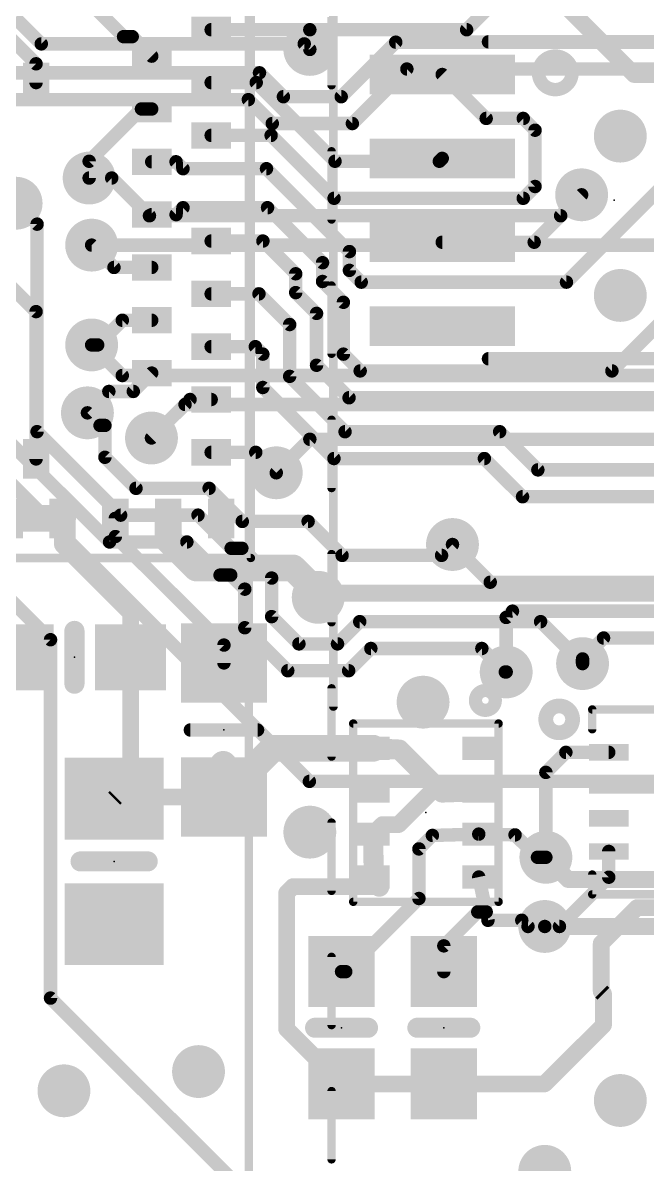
# Model space of a CAD drawing. Extents: x -8.4 to 59.4, y -0.3 to 49.3.
# Drawn here: x 9.5 to 18.95, y 17.07 to 34.35 of the extents above; entities that cross this region are included whole.
import ezdxf

# ---------------------------------------------------------------- set-up
doc = ezdxf.new("R2010")
doc.units = 0
for name, color, linetype in [('1', 12, 'CONTINUOUS'), ('16', 5, 'CONTINUOUS'), ('18', 110, 'CONTINUOUS'), ('21', 40, 'CONTINUOUS'), ('22', 6, 'CONTINUOUS'), ('23', 40, 'CONTINUOUS'), ('47', 253, 'CONTINUOUS')]:
    doc.layers.add(name, color=color, linetype=linetype)

# ---------------------------------------------------------------- blocks, each defined once
blk = doc.blocks.new('RECT')
blk.add_solid([(-0.5, -0.5), (0.5, -0.5), (-0.5, 0.5), (0.5, 0.5)])
blk = doc.blocks.new('ROUNDV')
at = {"const_width": 0.5}
blk.add_lwpolyline([(0, -0.25, 1), (0, 0.25, 1), (0, -0.25)], format="xyb", dxfattribs=at)

msp = doc.modelspace()

# ---------------------------------------------------------------- linework, layer by layer
at = {"layer": '1'}
for points, const_width in [([(11.0237, 34.1452), (10.4027, 34.7662)], 0.2032), ([(16.216, 34.25), (16.645, 34.679)], 0.2032), ([(17.645, 34.679), (18.752, 33.572)], 0.254), ([(9.7, 33.734), (8.9535, 34.4805)], 0.2032), ([(11.1548, 34.1452), (11.0237, 34.1452)], 0.2032), ([(11.45, 33.85), (11.1548, 34.1452)], 0.2032), ([(12.35, 34.25), (13.843, 34.25)], 0.2032), ([(13.843, 34.25), (16.216, 34.25)], 0.2032), ([(13.843, 34.25), (13.843, 33.9516)], 0.2032), ([(9.7, 33.45), (9.7, 33.734)], 0.2032), ([(12.35, 33.45), (13.032, 33.45)], 0.2032), ([(13.032, 33.45), (14.224, 32.258)], 0.2032), ([(16.5122, 32.9068), (15.847, 33.572)], 0.2032), ([(18.752, 33.572), (21.047, 33.572)], 0.254), ([(11.2953, 33.05), (10.5033, 32.258)], 0.2032), ([(11.45, 33.05), (11.2953, 33.05)], 0.2032), ([(17.0733, 32.9068), (16.5122, 32.9068)], 0.2032), ([(17.2518, 32.7283), (17.0733, 32.9068)], 0.2032), ([(12.35, 32.65), (13.2573, 32.65)], 0.2032), ([(13.2573, 32.65), (14.2101, 31.6972)], 0.2032), ([(17.2518, 31.8758), (17.2518, 32.7283)], 0.2032), ([(10.5033, 32.258), (10.5033, 32.004)], 0.2032), ([(11.45, 32.25), (11.819, 32.25)], 0.2032), ([(11.819, 32.25), (11.9238, 32.1452)], 0.2032), ([(14.224, 32.258), (15.803, 32.258)], 0.2032), ([(15.803, 32.258), (15.847, 32.302)], 0.2032), ([(17.7272, 30.4272), (19.602, 32.302)], 0.2032), ([(11.9238, 32.1452), (13.1873, 32.1452)], 0.2032), ([(13.1873, 32.1452), (14.4422, 30.8903)], 0.2032), ([(17.0733, 31.6972), (17.2518, 31.8758)], 0.2032), ([(17.9566, 31.75), (17.2386, 31.032)], 0.2032), ([(11.819, 31.45), (11.9238, 31.5548)], 0.2032), ([(11.9238, 31.5548), (13.203, 31.5548)], 0.2032), ([(13.203, 31.5548), (14.0358, 30.722)], 0.2032), ([(14.2101, 31.6972), (17.0733, 31.6972)], 0.2032), ([(11.45, 31.45), (11.819, 31.45)], 0.2032), ([(12.35, 31.05), (13.1331, 31.05)], 0.2032), ([(13.1331, 31.05), (13.6294, 30.5537)], 0.2032), ([(17.2386, 31.032), (15.847, 31.032)], 0.2032), ([(18.415, 29.083), (20.364, 31.032)], 0.2032), ([(10.879, 30.65), (10.541, 30.988)], 0.2032), ([(14.4422, 30.8903), (14.4422, 30.6058)], 0.2032), ([(9.7, 29.9812), (9.0107, 30.6705)], 0.2032), ([(14.0358, 30.722), (14.0358, 30.4374)], 0.2032), ([(11.45, 30.65), (10.879, 30.65)], 0.2032), ([(13.6294, 30.5537), (13.6294, 30.2691)], 0.2032), ([(14.4422, 30.6058), (14.6208, 30.4272)], 0.2032), ([(14.0358, 30.4374), (14.351, 30.1222)], 0.2032), ([(14.6208, 30.4272), (17.7272, 30.4272)], 0.2032), ([(12.35, 30.25), (13.0737, 30.25)], 0.2032), ([(13.0737, 30.25), (13.5382, 29.7855)], 0.2032), ([(13.6294, 30.2691), (13.9446, 29.9539)], 0.2032), ([(9.7, 27.75), (9.7, 29.9812)], 0.2032), ([(14.351, 30.1222), (14.351, 29.337)], 0.2032), ([(11.0055, 29.85), (10.6322, 29.4767)], 0.2032), ([(11.45, 29.85), (11.0055, 29.85)], 0.2032), ([(13.9446, 29.9539), (13.9446, 29.1687)], 0.2032), ([(13.5382, 29.7855), (13.5382, 29.0003)], 0.2032), ([(10.6322, 29.4767), (10.541, 29.4767)], 0.2032), ([(12.35, 29.45), (13.0188, 29.45)], 0.2032), ([(13.0188, 29.45), (13.1318, 29.337)], 0.2032), ([(13.1318, 29.337), (13.1318, 28.832)], 0.2032), ([(14.351, 29.337), (14.605, 29.083)], 0.2032), ([(13.9446, 29.1687), (14.4367, 28.6766)], 0.2032), ([(11.45, 29.05), (11.1719, 28.7719)], 0.2032), ([(13.5382, 29.0003), (14.3763, 28.1623)], 0.2032), ([(14.605, 29.083), (18.415, 29.083)], 0.2032), ([(10.4775, 28.448), (10.8014, 28.7719)], 0.2032), ([(11.1719, 28.7719), (10.8014, 28.7719)], 0.2032), ([(13.1318, 28.832), (14.2079, 27.7559)], 0.2032), ([(12.0297, 28.65), (11.4467, 28.067)], 0.2032), ([(12.35, 28.65), (12.0297, 28.65)], 0.2032), ([(14.4367, 28.6766), (19.9616, 28.6766)], 0.2032), ([(14.3763, 28.1623), (16.7163, 28.1623)], 0.2032), ([(16.7163, 28.1623), (17.2942, 27.5844)], 0.2032), ([(13.025, 27.85), (12.35, 27.85)], 0.2032), ([(13.335, 27.54), (13.025, 27.85)], 0.2032), ([(14.2079, 27.7559), (16.4845, 27.7559)], 0.2032), ([(16.4845, 27.7559), (17.0623, 27.178)], 0.2032), ([(17.2942, 27.5844), (25.4413, 27.5844)], 0.2032), ([(17.0623, 27.178), (25.273, 27.178)], 0.2032), ([(10.1, 26.85), (9.3, 26.85)], 0.4064), ([(10.1, 26.4506), (10.1, 26.85)], 0.254), ([(11.7, 26.85), (11.7, 26.527)], 0.4064), ([(10.9, 26.85), (10.9, 26.5745)], 0.2032), ([(12.5434, 24.9311), (10.9, 26.5745)], 0.2032), ([(11.7, 26.527), (12.1285, 26.0985)], 0.4064), ([(11.131, 25.4196), (10.1, 26.4506)], 0.254), ([(16.002, 26.4541), (16.5735, 25.8826)], 0.2032), ([(13.589, 26.0985), (12.1285, 26.0985)], 0.4064), ([(13.97, 25.7175), (13.589, 26.0985)], 0.4064), ([(25.8826, 25.8826), (16.5735, 25.8826)], 0.2032), ([(13.97, 25.654), (13.97, 25.7175)], 0.4064), ([(11.131, 24.746), (11.131, 25.4196)], 0.254), ([(16.9101, 25.4447), (16.8148, 25.3495)], 0.2032), ([(16.8148, 24.524), (16.8148, 25.3495)], 0.2032), ([(16.9101, 25.4447), (25.7458, 25.4447)], 0.2032), ([(18.288, 25.0383), (17.9705, 24.7208)], 0.2032), ([(18.288, 25.0383), (25.5774, 25.0383)], 0.2032), ([(12.5434, 24.6609), (12.5434, 24.9311)], 0.2032), ([(11.131, 24.746), (11.131, 22.8544)], 0.254), ([(17.9705, 24.7208), (17.9705, 24.6507)], 0.2032), ([(13.2825, 23.368), (12.5434, 22.6289)], 0.4064), ([(14.8, 23.368), (13.2825, 23.368)], 0.4064), ([(14.8, 23.368), (15.1965, 23.348)], 0.3048), ([(15.1965, 23.348), (15.8306, 22.714)], 0.3048), ([(17.718, 23.306), (17.4153, 23.0033)], 0.2032), ([(17.718, 23.306), (18.367, 23.306)], 0.2032), ([(12.5339, 23.1241), (12.5434, 23.1146)], 0.4064), ([(12.5434, 23.1146), (12.5434, 22.6289)], 0.4064), ([(12.5339, 22.6314), (12.5339, 23.1241)], 0.254), ([(17.4153, 23.0033), (17.4153, 21.717)], 0.2032), ([(11.131, 22.8544), (10.8813, 22.6047)], 0.254), ([(15.1868, 22.2128), (15.6879, 22.714)], 0.254), ([(15.6879, 22.714), (15.8306, 22.714)], 0.254), ([(15.8306, 22.714), (15.8465, 22.698)], 0.3048), ([(15.8465, 22.698), (16.4, 22.718)], 0.3048), ([(18.367, 22.806), (19.267, 22.806)], 0.254), ([(10.8813, 22.6047), (10.908, 22.6314)], 0.254), ([(10.908, 22.6314), (12.5339, 22.6314)], 0.254), ([(14.8, 22.068), (14.9448, 22.2128)], 0.254), ([(14.9448, 22.2128), (15.1868, 22.2128)], 0.254), ([(14.812, 21.3995), (14.8, 22.068)], 0.3048), ([(15.494, 21.844), (15.698, 22.048)], 0.2032), ([(15.698, 22.048), (16.4, 22.068)], 0.2032), ([(16.4, 22.068), (16.949, 22.0563)], 0.2032), ([(17.2883, 21.717), (16.949, 22.0563)], 0.2032), ([(15.494, 21.093), (15.494, 21.844)], 0.2032), ([(17.2883, 21.717), (17.4153, 21.717)], 0.2032), ([(18.367, 21.806), (18.367, 21.415)], 0.2032), ([(14.8, 21.418), (14.812, 21.3995)], 0.3048), ([(14.812, 21.3995), (14.8944, 21.2725)], 0.3048), ([(16.4, 21.418), (16.512, 20.89)], 0.2032), ([(18.367, 21.415), (17.6212, 20.6693)], 0.2032), ([(13.4928, 21.1763), (13.589, 21.2725)], 0.254), ([(13.4928, 19.1157), (13.4928, 21.1763)], 0.254), ([(13.589, 21.2725), (14.8944, 21.2725)], 0.254), ([(10.8813, 20.9698), (10.8813, 20.7047)], 0.4064), ([(15.494, 21.093), (14.3865, 19.9855)], 0.2032), ([(16.385, 20.89), (15.871, 20.376)], 0.2032), ([(16.385, 20.89), (16.512, 20.89)], 0.2032), ([(16.512, 20.89), (16.5389, 20.763)], 0.2032), ([(18.796, 20.955), (18.253, 20.412)], 0.254), ([(18.796, 20.955), (19.939, 20.955)], 0.254), ([(16.5389, 20.763), (17.0512, 20.763)], 0.2032), ([(17.145, 20.6693), (17.0512, 20.763)], 0.2032), ([(17.145, 20.6693), (17.399, 20.6693)], 0.2032), ([(17.6212, 20.6693), (17.399, 20.6693)], 0.2032), ([(15.871, 20.376), (15.871, 19.9855)], 0.2032), ([(18.253, 19.685), (18.253, 20.412)], 0.254), ([(14.3865, 19.9855), (14.323, 19.9855)], 0.2032), ([(18.288, 19.65), (18.253, 19.685)], 0.254), ([(18.288, 19.177), (18.288, 19.65)], 0.254), ([(14.323, 18.2855), (13.4928, 19.1157)], 0.254), ([(17.3965, 18.2855), (18.288, 19.177)], 0.254), ([(15.871, 18.2855), (14.323, 18.2855)], 0.254), ([(15.871, 18.2855), (17.3965, 18.2855)], 0.254)]:
    msp.add_lwpolyline(points, dxfattribs=dict(at, const_width=const_width))
for points, const_width in [([(11.0237, 34.196, 1), (11.0237, 34.0944)], 0.1016), ([(10.9878, 34.1093, 1), (11.0597, 34.1811)], 0.1016), ([(11.1907, 34.1811, 1), (11.1189, 34.1093)], 0.1016), ([(11.1548, 34.0944, 1), (11.1548, 34.196)], 0.1016), ([(12.35, 34.3008, 1), (12.35, 34.1992)], 0.1016), ([(13.843, 34.3008, 1), (13.843, 34.1992)], 0.1016), ([(13.8938, 34.25, 1), (13.7922, 34.25)], 0.1016), ([(13.843, 34.1992, 1), (13.843, 34.3008)], 0.1016), ([(16.1801, 34.2859, 1), (16.2519, 34.2141)], 0.1016), ([(16.216, 34.1992, 1), (16.216, 34.3008)], 0.1016), ([(11.4141, 33.8141, 1), (11.4859, 33.8859)], 0.1016), ([(13.7922, 33.9516, 1), (13.8938, 33.9516)], 0.1016), ([(9.7508, 33.734, 1), (9.6492, 33.734)], 0.1016), ([(9.6641, 33.6981, 1), (9.7359, 33.7699)], 0.1016), ([(12.35, 33.5008, 1), (12.35, 33.3992)], 0.1016), ([(13.0679, 33.4859, 1), (12.9961, 33.4141)], 0.1016), ([(13.032, 33.3992, 1), (13.032, 33.5008)], 0.1016), ([(15.8829, 33.6079, 1), (15.8111, 33.5361)], 0.1016), ([(18.752, 33.6355, 1), (18.752, 33.5085)], 0.127), ([(18.7071, 33.5271, 1), (18.7969, 33.6169)], 0.127), ([(9.6492, 33.45, 1), (9.7508, 33.45)], 0.1016), ([(11.2953, 33.1008, 1), (11.2953, 32.9992)], 0.1016), ([(11.3312, 33.0141, 1), (11.2593, 33.0859)], 0.1016), ([(11.45, 32.9992, 1), (11.45, 33.1008)], 0.1016), ([(16.5122, 32.9576, 1), (16.5122, 32.856)], 0.1016), ([(16.4763, 32.8709, 1), (16.5481, 32.9427)], 0.1016), ([(17.1092, 32.9427, 1), (17.0373, 32.8709)], 0.1016), ([(17.0733, 32.856, 1), (17.0733, 32.9576)], 0.1016), ([(12.35, 32.7008, 1), (12.35, 32.5992)], 0.1016), ([(13.2932, 32.6859, 1), (13.2213, 32.6141)], 0.1016), ([(13.2573, 32.5992, 1), (13.2573, 32.7008)], 0.1016), ([(17.3026, 32.7283, 1), (17.201, 32.7283)], 0.1016), ([(17.2159, 32.6923, 1), (17.2877, 32.7642)], 0.1016), ([(10.4673, 32.2939, 1), (10.5392, 32.2221)], 0.1016), ([(10.5541, 32.258, 1), (10.4525, 32.258)], 0.1016), ([(11.45, 32.3008, 1), (11.45, 32.1992)], 0.1016), ([(11.8549, 32.2859, 1), (11.783, 32.2141)], 0.1016), ([(11.819, 32.1992, 1), (11.819, 32.3008)], 0.1016), ([(14.224, 32.3088, 1), (14.224, 32.2072)], 0.1016), ([(14.1881, 32.2221, 1), (14.2599, 32.2939)], 0.1016), ([(15.7671, 32.2939, 1), (15.8389, 32.2221)], 0.1016), ([(15.803, 32.2072, 1), (15.803, 32.3088)], 0.1016), ([(15.8829, 32.2661, 1), (15.8111, 32.3379)], 0.1016), ([(11.9238, 32.196, 1), (11.9238, 32.0944)], 0.1016), ([(11.8878, 32.1093, 1), (11.9597, 32.1811)], 0.1016), ([(13.2232, 32.1811, 1), (13.1514, 32.1093)], 0.1016), ([(13.1873, 32.0944, 1), (13.1873, 32.196)], 0.1016), ([(10.4525, 32.004, 1), (10.5541, 32.004)], 0.1016), ([(17.2877, 31.8398, 1), (17.2159, 31.9117)], 0.1016), ([(17.201, 31.8758, 1), (17.3026, 31.8758)], 0.1016), ([(17.9926, 31.7141, 1), (17.9207, 31.7859)], 0.1016), ([(11.9238, 31.6056, 1), (11.9238, 31.504)], 0.1016), ([(11.9597, 31.5189, 1), (11.8878, 31.5907)], 0.1016), ([(13.2389, 31.5907, 1), (13.1671, 31.5189)], 0.1016), ([(13.203, 31.504, 1), (13.203, 31.6056)], 0.1016), ([(14.2101, 31.748, 1), (14.2101, 31.6464)], 0.1016), ([(14.1741, 31.6613, 1), (14.246, 31.7331)], 0.1016), ([(17.0373, 31.7331, 1), (17.1092, 31.6613)], 0.1016), ([(17.0733, 31.6464, 1), (17.0733, 31.748)], 0.1016), ([(11.45, 31.5008, 1), (11.45, 31.3992)], 0.1016), ([(11.783, 31.4859, 1), (11.8549, 31.4141)], 0.1016), ([(11.819, 31.3992, 1), (11.819, 31.5008)], 0.1016), ([(12.35, 31.1008, 1), (12.35, 30.9992)], 0.1016), ([(13.169, 31.0859, 1), (13.0971, 31.0141)], 0.1016), ([(13.1331, 30.9992, 1), (13.1331, 31.1008)], 0.1016), ([(15.847, 31.0828, 1), (15.847, 30.9812)], 0.1016), ([(17.2027, 31.0679, 1), (17.2746, 30.9961)], 0.1016), ([(17.2386, 30.9812, 1), (17.2386, 31.0828)], 0.1016), ([(10.5769, 31.0239, 1), (10.5051, 30.9521)], 0.1016), ([(14.493, 30.8903, 1), (14.3914, 30.8903)], 0.1016), ([(14.4063, 30.8544, 1), (14.4781, 30.9262)], 0.1016), ([(14.0866, 30.722, 1), (13.985, 30.722)], 0.1016), ([(13.9999, 30.6861, 1), (14.0717, 30.7579)], 0.1016), ([(10.879, 30.7008, 1), (10.879, 30.5992)], 0.1016), ([(10.8431, 30.6141, 1), (10.9149, 30.6859)], 0.1016), ([(11.45, 30.5992, 1), (11.45, 30.7008)], 0.1016), ([(13.6802, 30.5537, 1), (13.5786, 30.5537)], 0.1016), ([(13.5935, 30.5177, 1), (13.6653, 30.5896)], 0.1016), ([(14.4781, 30.6417, 1), (14.4063, 30.5698)], 0.1016), ([(14.3914, 30.6058, 1), (14.493, 30.6058)], 0.1016), ([(14.0717, 30.4733, 1), (13.9999, 30.4015)], 0.1016), ([(13.985, 30.4374, 1), (14.0866, 30.4374)], 0.1016), ([(14.6208, 30.478, 1), (14.6208, 30.3764)], 0.1016), ([(14.5848, 30.3913, 1), (14.6567, 30.4631)], 0.1016), ([(17.6913, 30.4631, 1), (17.7631, 30.3913)], 0.1016), ([(17.7272, 30.3764, 1), (17.7272, 30.478)], 0.1016), ([(12.35, 30.3008, 1), (12.35, 30.1992)], 0.1016), ([(13.1097, 30.2859, 1), (13.0378, 30.2141)], 0.1016), ([(13.0737, 30.1992, 1), (13.0737, 30.3008)], 0.1016), ([(13.6653, 30.305, 1), (13.5935, 30.2332)], 0.1016), ([(13.5786, 30.2691, 1), (13.6802, 30.2691)], 0.1016), ([(9.7508, 29.9812, 1), (9.6492, 29.9812)], 0.1016), ([(14.4018, 30.1222, 1), (14.3002, 30.1222)], 0.1016), ([(14.3151, 30.0863, 1), (14.3869, 30.1581)], 0.1016), ([(9.6641, 29.9452, 1), (9.7359, 30.0171)], 0.1016), ([(11.0055, 29.9008, 1), (11.0055, 29.7992)], 0.1016), ([(11.0414, 29.8141, 1), (10.9696, 29.8859)], 0.1016), ([(11.45, 29.7992, 1), (11.45, 29.9008)], 0.1016), ([(13.9954, 29.9539, 1), (13.8938, 29.9539)], 0.1016), ([(13.9087, 29.918, 1), (13.9805, 29.9898)], 0.1016), ([(13.589, 29.7855, 1), (13.4874, 29.7855)], 0.1016), ([(13.5023, 29.7496, 1), (13.5741, 29.8215)], 0.1016), ([(10.541, 29.5275, 1), (10.541, 29.4259)], 0.1016), ([(10.5963, 29.5126, 1), (10.6681, 29.4408)], 0.1016), ([(10.6322, 29.4259, 1), (10.6322, 29.5275)], 0.1016), ([(12.35, 29.5008, 1), (12.35, 29.3992)], 0.1016), ([(13.0547, 29.4859, 1), (12.9829, 29.4141)], 0.1016), ([(13.0188, 29.3992, 1), (13.0188, 29.5008)], 0.1016), ([(13.1826, 29.337, 1), (13.081, 29.337)], 0.1016), ([(13.0959, 29.3011, 1), (13.1677, 29.3729)], 0.1016), ([(14.3869, 29.3729, 1), (14.3151, 29.3011)], 0.1016), ([(14.3002, 29.337, 1), (14.4018, 29.337)], 0.1016), ([(13.9805, 29.2046, 1), (13.9087, 29.1327)], 0.1016), ([(13.8938, 29.1687, 1), (13.9954, 29.1687)], 0.1016), ([(11.4859, 29.0141, 1), (11.4141, 29.0859)], 0.1016), ([(13.5741, 29.0362, 1), (13.5023, 28.9644)], 0.1016), ([(13.4874, 29.0003, 1), (13.589, 29.0003)], 0.1016), ([(14.605, 29.1338, 1), (14.605, 29.0322)], 0.1016), ([(14.5691, 29.0471, 1), (14.6409, 29.1189)], 0.1016), ([(18.3791, 29.1189, 1), (18.4509, 29.0471)], 0.1016), ([(18.415, 29.0322, 1), (18.415, 29.1338)], 0.1016), ([(10.8014, 28.8226, 1), (10.8014, 28.7211)], 0.1016), ([(10.8373, 28.7359, 1), (10.7654, 28.8078)], 0.1016), ([(11.1719, 28.7211, 1), (11.1719, 28.8226)], 0.1016), ([(13.1677, 28.8679, 1), (13.0959, 28.7961)], 0.1016), ([(13.081, 28.832, 1), (13.1826, 28.832)], 0.1016), ([(11.1359, 28.8078, 1), (11.2078, 28.7359)], 0.1016), ([(12.0297, 28.7008, 1), (12.0297, 28.5992)], 0.1016), ([(12.0657, 28.6141, 1), (11.9938, 28.6859)], 0.1016), ([(12.35, 28.5992, 1), (12.35, 28.7008)], 0.1016), ([(14.4367, 28.7274, 1), (14.4367, 28.6258)], 0.1016), ([(14.4007, 28.6407, 1), (14.4726, 28.7125)], 0.1016), ([(10.4416, 28.4839, 1), (10.5134, 28.4121)], 0.1016), ([(14.3763, 28.213, 1), (14.3763, 28.1115)], 0.1016), ([(14.3404, 28.1263, 1), (14.4122, 28.1982)], 0.1016), ([(16.7522, 28.1982, 1), (16.6804, 28.1263)], 0.1016), ([(16.7163, 28.1115, 1), (16.7163, 28.213)], 0.1016), ([(11.4108, 28.1029, 1), (11.4827, 28.0311)], 0.1016), ([(12.35, 27.9008, 1), (12.35, 27.7992)], 0.1016), ([(13.0609, 27.8859, 1), (12.989, 27.8141)], 0.1016), ([(13.025, 27.7992, 1), (13.025, 27.9008)], 0.1016), ([(14.2079, 27.8067, 1), (14.2079, 27.7051)], 0.1016), ([(14.172, 27.7199, 1), (14.2439, 27.7918)], 0.1016), ([(16.5204, 27.7918, 1), (16.4485, 27.7199)], 0.1016), ([(16.4845, 27.7051, 1), (16.4845, 27.8067)], 0.1016), ([(9.6492, 27.75, 1), (9.7508, 27.75)], 0.1016), ([(17.2942, 27.6352, 1), (17.2942, 27.5336)], 0.1016), ([(17.2582, 27.5485, 1), (17.3301, 27.6203)], 0.1016), ([(13.2991, 27.504, 1), (13.3709, 27.5759)], 0.1016), ([(17.0623, 27.2288, 1), (17.0623, 27.1272)], 0.1016), ([(17.0264, 27.1421, 1), (17.0982, 27.2139)], 0.1016), ([(10.1635, 26.85, 1), (10.0365, 26.85)], 0.127), ([(10.1, 26.7484, 1), (10.1, 26.9516)], 0.2032), ([(11.8016, 26.85, 1), (11.5984, 26.85)], 0.2032), ([(10.9508, 26.85, 1), (10.8492, 26.85)], 0.1016), ([(10.9359, 26.6104, 1), (10.8641, 26.5386)], 0.1016), ([(10.8492, 26.5745, 1), (10.9508, 26.5745)], 0.1016), ([(11.5984, 26.527, 1), (11.8016, 26.527)], 0.2032), ([(11.7718, 26.5988, 1), (11.6282, 26.4552)], 0.2032), ([(10.1449, 26.4955, 1), (10.0551, 26.4057)], 0.127), ([(10.0365, 26.4506, 1), (10.1635, 26.4506)], 0.127), ([(16.0379, 26.49, 1), (15.9661, 26.4182)], 0.1016), ([(12.1285, 26.2001, 1), (12.1285, 25.9969)], 0.2032), ([(13.6608, 26.1703, 1), (13.5172, 26.0267)], 0.2032), ([(13.589, 25.9969, 1), (13.589, 26.2001)], 0.2032), ([(12.0567, 26.0267, 1), (12.2003, 26.1703)], 0.2032), ([(16.5735, 25.9334, 1), (16.5735, 25.8318)], 0.1016), ([(16.5376, 25.8467, 1), (16.6094, 25.9185)], 0.1016), ([(14.0716, 25.7175, 1), (13.8684, 25.7175)], 0.2032), ([(13.8684, 25.654, 1), (14.0716, 25.654)], 0.2032), ([(13.8982, 25.6457, 1), (14.0418, 25.7893)], 0.2032), ([(11.1945, 25.4196, 1), (11.0675, 25.4196)], 0.127), ([(11.0861, 25.3747, 1), (11.1759, 25.4645)], 0.127), ([(16.8656, 25.3495, 1), (16.764, 25.3495)], 0.1016), ([(16.7789, 25.3854, 1), (16.8507, 25.3135)], 0.1016), ([(16.9101, 25.4955, 1), (16.9101, 25.3939)], 0.1016), ([(16.946, 25.4088, 1), (16.8741, 25.4806)], 0.1016), ([(18.288, 25.0891, 1), (18.288, 24.9875)], 0.1016), ([(18.3239, 25.0024, 1), (18.2521, 25.0742)], 0.1016), ([(12.5942, 24.9311, 1), (12.4926, 24.9311)], 0.1016), ([(12.5075, 24.8952, 1), (12.5793, 24.967)], 0.1016), ([(11.1945, 24.746, 1), (11.0675, 24.746)], 0.127), ([(11.0675, 24.746, 1), (11.1945, 24.746)], 0.127), ([(18.0213, 24.7208, 1), (17.9197, 24.7208)], 0.1016), ([(17.9346, 24.7567, 1), (18.0064, 24.6849)], 0.1016), ([(12.4926, 24.6609, 1), (12.5942, 24.6609)], 0.1016), ([(16.764, 24.524, 1), (16.8656, 24.524)], 0.1016), ([(17.9197, 24.6507, 1), (18.0213, 24.6507)], 0.1016), ([(13.2825, 23.4696, 1), (13.2825, 23.2664)], 0.2032), ([(13.3543, 23.2962, 1), (13.2107, 23.4398)], 0.2032), ([(14.8038, 23.4441, 1), (14.7962, 23.2919)], 0.1524), ([(14.8, 23.2664, 1), (14.8, 23.4696)], 0.2032), ([(15.2504, 23.4019, 1), (15.1426, 23.2941)], 0.1524), ([(15.1927, 23.2719, 1), (15.2003, 23.4241)], 0.1524), ([(17.718, 23.3568, 1), (17.718, 23.2552)], 0.1016), ([(17.7539, 23.2701, 1), (17.6821, 23.3419)], 0.1016), ([(18.367, 23.2552, 1), (18.367, 23.3568)], 0.1016), ([(12.6057, 23.1959, 1), (12.4621, 23.0523)], 0.2032), ([(12.645, 23.1146, 1), (12.4418, 23.1146)], 0.2032), ([(12.4716, 23.0428, 1), (12.6152, 23.1864)], 0.2032), ([(12.5974, 23.1241, 1), (12.4704, 23.1241)], 0.127), ([(17.3793, 23.0392, 1), (17.4512, 22.9673)], 0.1016), ([(17.466, 23.0033, 1), (17.3645, 23.0033)], 0.1016), ([(11.0675, 22.8544, 1), (11.1945, 22.8544)], 0.127), ([(11.1759, 22.8095, 1), (11.0861, 22.8993)], 0.127), ([(15.6879, 22.7775, 1), (15.6879, 22.6504)], 0.127), ([(15.7328, 22.669, 1), (15.643, 22.7589)], 0.127), ([(15.8844, 22.7678, 1), (15.7767, 22.6601)], 0.1524), ([(15.8437, 22.7742, 1), (15.8493, 22.6218)], 0.1524), ([(15.7767, 22.6601, 1), (15.8844, 22.7678)], 0.1524), ([(15.7926, 22.6441, 1), (15.9004, 22.7519)], 0.1524), ([(15.8306, 22.6504, 1), (15.8306, 22.7775)], 0.127), ([(16.4028, 22.6418, 1), (16.3972, 22.7942)], 0.1524), ([(18.367, 22.8695, 1), (18.367, 22.7425)], 0.127), ([(10.8364, 22.6496, 1), (10.9262, 22.5598)], 0.127), ([(10.8364, 22.6496, 1), (10.9262, 22.5598)], 0.127), ([(10.908, 22.6949, 1), (10.908, 22.5679)], 0.127), ([(10.9529, 22.5865, 1), (10.8631, 22.6763)], 0.127), ([(12.4418, 22.6289, 1), (12.645, 22.6289)], 0.2032), ([(12.4716, 22.7007, 1), (12.6152, 22.5571)], 0.2032), ([(12.4704, 22.6314, 1), (12.5974, 22.6314)], 0.127), ([(12.5339, 22.5679, 1), (12.5339, 22.6949)], 0.127), ([(14.9448, 22.2763, 1), (14.9448, 22.1493)], 0.127), ([(14.9897, 22.1679, 1), (14.8999, 22.2577)], 0.127), ([(15.1419, 22.2577, 1), (15.2317, 22.1679)], 0.127), ([(15.1868, 22.1493, 1), (15.1868, 22.2763)], 0.127), ([(14.8762, 22.0694, 1), (14.7238, 22.0666)], 0.1524), ([(14.7551, 22.1129, 1), (14.8449, 22.0231)], 0.127), ([(15.6966, 22.0988, 1), (15.6994, 21.9972)], 0.1016), ([(15.7339, 22.0121, 1), (15.6621, 22.0839)], 0.1016), ([(16.4011, 22.1188, 1), (16.3989, 22.0172)], 0.1016), ([(16.4014, 22.0172, 1), (16.3986, 22.1188)], 0.1016), ([(16.9849, 22.0922, 1), (16.913, 22.0204)], 0.1016), ([(16.9479, 22.0055, 1), (16.95, 22.1071)], 0.1016), ([(15.5448, 21.844, 1), (15.4432, 21.844)], 0.1016), ([(15.4581, 21.8799, 1), (15.5299, 21.8081)], 0.1016), ([(17.2883, 21.7678, 1), (17.2883, 21.6662)], 0.1016), ([(17.2523, 21.6811, 1), (17.3242, 21.7529)], 0.1016), ([(17.4153, 21.6662, 1), (17.4153, 21.7678)], 0.1016), ([(18.4178, 21.806, 1), (18.3162, 21.806)], 0.1016), ([(17.3645, 21.717, 1), (17.466, 21.717)], 0.1016), ([(14.8639, 21.4595, 1), (14.7361, 21.3765)], 0.1524), ([(14.8759, 21.441, 1), (14.7481, 21.358)], 0.1524), ([(14.7358, 21.3981, 1), (14.8882, 21.4009)], 0.1524), ([(14.7481, 21.358, 1), (14.8759, 21.441)], 0.1524), ([(16.4497, 21.4285, 1), (16.3503, 21.4075)], 0.1016), ([(18.3162, 21.415, 1), (18.4178, 21.415)], 0.1016), ([(18.4029, 21.3791, 1), (18.3311, 21.4509)], 0.1016), ([(13.5563, 21.1763, 1), (13.4293, 21.1763)], 0.127), ([(13.4479, 21.2212, 1), (13.5377, 21.1314)], 0.127), ([(13.589, 21.336, 1), (13.589, 21.209)], 0.127), ([(13.6339, 21.2276, 1), (13.5441, 21.3174)], 0.127), ([(14.8304, 21.231, 1), (14.9583, 21.314)], 0.1524), ([(14.8944, 21.209, 1), (14.8944, 21.336)], 0.127), ([(10.9829, 20.9698, 1), (10.7797, 20.9698)], 0.2032), ([(15.4432, 21.093, 1), (15.5448, 21.093)], 0.1016), ([(15.5299, 21.0571, 1), (15.4581, 21.1289)], 0.1016), ([(16.385, 20.9408, 1), (16.385, 20.8392)], 0.1016), ([(16.4209, 20.8541, 1), (16.3491, 20.9259)], 0.1016), ([(16.5617, 20.9005, 1), (16.4623, 20.8795)], 0.1016), ([(16.4623, 20.8795, 1), (16.5617, 20.9005)], 0.1016), ([(16.512, 20.8392, 1), (16.512, 20.9408)], 0.1016), ([(18.796, 21.0185, 1), (18.796, 20.8915)], 0.127), ([(18.8409, 20.9101, 1), (18.7511, 20.9999)], 0.127), ([(10.7797, 20.7047, 1), (10.9829, 20.7047)], 0.2032), ([(16.5389, 20.8138, 1), (16.5389, 20.7122)], 0.1016), ([(16.4892, 20.7525, 1), (16.5886, 20.7735)], 0.1016), ([(17.0872, 20.7989, 1), (17.0153, 20.7271)], 0.1016), ([(17.0512, 20.7122, 1), (17.0512, 20.8138)], 0.1016), ([(17.145, 20.7201, 1), (17.145, 20.6185)], 0.1016), ([(17.1091, 20.6333, 1), (17.1809, 20.7052)], 0.1016), ([(17.399, 20.7201, 1), (17.399, 20.6185)], 0.1016), ([(17.399, 20.6185, 1), (17.399, 20.7201)], 0.1016), ([(17.5853, 20.7052, 1), (17.6572, 20.6333)], 0.1016), ([(17.6212, 20.6185, 1), (17.6212, 20.7201)], 0.1016), ([(15.9218, 20.376, 1), (15.8202, 20.376)], 0.1016), ([(15.8351, 20.4119, 1), (15.9069, 20.3401)], 0.1016), ([(18.3165, 20.412, 1), (18.1895, 20.412)], 0.127), ([(18.2081, 20.4569, 1), (18.2979, 20.3671)], 0.127), ([(14.323, 20.0363, 1), (14.323, 19.9347)], 0.1016), ([(14.3506, 20.0214, 1), (14.4224, 19.9496)], 0.1016), ([(14.3865, 19.9347, 1), (14.3865, 20.0363)], 0.1016), ([(15.8202, 19.9855, 1), (15.9218, 19.9855)], 0.1016), ([(18.2979, 19.7299, 1), (18.2081, 19.6401)], 0.127), ([(18.1895, 19.685, 1), (18.3165, 19.685)], 0.127), ([(18.3515, 19.65, 1), (18.2245, 19.65)], 0.127), ([(18.2431, 19.6051, 1), (18.3329, 19.6949)], 0.127), ([(13.5377, 19.1606, 1), (13.4479, 19.0708)], 0.127), ([(18.2245, 19.177, 1), (18.3515, 19.177)], 0.127), ([(18.3329, 19.1321, 1), (18.2431, 19.2219)], 0.127), ([(13.4293, 19.1157, 1), (13.5563, 19.1157)], 0.127), ([(14.323, 18.349, 1), (14.323, 18.222)], 0.127), ([(14.2781, 18.2406, 1), (14.3679, 18.3304)], 0.127), ([(15.871, 18.349, 1), (15.871, 18.222)], 0.127), ([(15.871, 18.222, 1), (15.871, 18.349)], 0.127), ([(17.3516, 18.3304, 1), (17.4414, 18.2406)], 0.127), ([(17.3965, 18.222, 1), (17.3965, 18.349)], 0.127)]:
    msp.add_lwpolyline(points, format="xyb", dxfattribs=dict(at, const_width=const_width))
at = {"layer": '16'}
for points, const_width in [([(9.3818, 34.4332), (9.779, 34.036)], 0.2032), ([(13.7586, 34.036), (9.779, 34.036)], 0.2032), ([(13.843, 33.9516), (13.7586, 34.036)], 0.2032), ([(14.3182, 33.2359), (15.1437, 34.0614)], 0.2032), ([(15.1437, 34.0614), (33.1216, 34.0614)], 0.2032), ([(14.4866, 32.8295), (15.3121, 33.655)], 0.2032), ([(15.3121, 33.655), (30.988, 33.655)], 0.2032), ([(9.0742, 33.5979), (13.0812, 33.5979)], 0.2032), ([(13.0812, 33.5979), (13.4432, 33.2359)], 0.2032), ([(8.9058, 33.1915), (12.9129, 33.1915)], 0.2032), ([(12.9129, 33.1915), (13.2748, 32.8295)], 0.2032), ([(13.4432, 33.2359), (14.3182, 33.2359)], 0.2032), ([(13.2748, 32.8295), (14.4866, 32.8295)], 0.2032), ([(10.5033, 32.004), (10.8446, 32.004)], 0.2032), ([(11.4162, 31.4325), (10.8446, 32.004)], 0.2032), ([(17.6392, 31.4325), (17.9566, 31.75)], 0.2032), ([(9.398, 31.623), (9.7155, 31.3055)], 0.2032), ([(17.6392, 31.4325), (11.4162, 31.4325)], 0.2032), ([(9.7155, 31.3055), (9.7155, 28.1632)], 0.2032), ([(10.541, 30.988), (25.1905, 30.988)], 0.2032), ([(10.541, 29.4767), (11.0046, 29.0132)], 0.2032), ([(24.9555, 29.0132), (11.0046, 29.0132)], 0.2032), ([(10.4775, 28.448), (10.668, 28.2575)], 0.2032), ([(11.4467, 28.067), (11.9548, 28.575)], 0.2032), ([(11.9548, 28.575), (25.4, 28.575)], 0.2032), ([(10.7419, 28.2575), (10.668, 28.2575)], 0.2032), ([(10.7419, 28.2575), (10.7419, 27.775)], 0.2032), ([(10.9801, 26.8986), (9.7155, 28.1632)], 0.2032), ([(10.8118, 26.4922), (9.3091, 27.9949)], 0.2032), ([(13.335, 27.54), (13.843, 28.048)], 0.2032), ([(25.508, 28.048), (13.843, 28.048)], 0.2032), ([(10.7419, 27.775), (11.2119, 27.305)], 0.2032), ([(9.017, 27.686), (13.8364, 22.8666)], 0.2032), ([(7.5565, 27.3747), (9.9187, 25.0125)], 0.2032), ([(11.2119, 27.305), (12.319, 27.305)], 0.2032), ([(12.319, 27.305), (12.8207, 26.8034)], 0.2032), ([(12.1507, 26.8986), (10.9801, 26.8986)], 0.2032), ([(12.6523, 26.397), (12.1507, 26.8986)], 0.2032), ([(12.8207, 26.8034), (13.8175, 26.8034)], 0.2032), ([(13.8175, 26.8034), (14.3318, 26.289)], 0.2032), ([(11.9823, 26.4922), (10.8118, 26.4922)], 0.2032), ([(12.484, 25.9906), (11.9823, 26.4922)], 0.2032), ([(12.8142, 26.397), (12.6523, 26.397)], 0.2032), ([(13.2652, 25.946), (12.8142, 26.397)], 0.2032), ([(15.8369, 26.289), (16.002, 26.4541)], 0.2032), ([(14.3318, 26.289), (15.8369, 26.289)], 0.2032), ([(12.6458, 25.9906), (12.484, 25.9906)], 0.2032), ([(12.8588, 25.7776), (12.6458, 25.9906)], 0.2032), ([(13.2652, 25.362), (13.2652, 25.946)], 0.2032), ([(12.8588, 25.1937), (12.8588, 25.7776)], 0.2032), ([(13.97, 25.654), (14.0335, 25.7175)], 0.254), ([(23.7882, 25.7175), (14.0335, 25.7175)], 0.254), ([(13.678, 24.9491), (13.2652, 25.362)], 0.2032), ([(13.5097, 24.5428), (12.8588, 25.1937)], 0.2032), ([(14.5985, 25.2857), (14.262, 24.9491)], 0.2032), ([(14.5985, 25.2857), (17.3355, 25.2857)], 0.2032), ([(17.3355, 25.2857), (17.9705, 24.6507)], 0.2032), ([(9.9187, 25.0125), (9.9187, 19.5848)], 0.2032), ([(14.262, 24.9491), (13.678, 24.9491)], 0.2032), ([(14.7669, 24.8793), (14.4303, 24.5428)], 0.2032), ([(16.4465, 24.8793), (14.7669, 24.8793)], 0.2032), ([(16.4465, 24.8793), (16.8019, 24.524)], 0.2032), ([(14.4303, 24.5428), (13.5097, 24.5428)], 0.2032), ([(16.8019, 24.524), (16.8148, 24.524)], 0.2032), ([(13.8364, 22.8666), (20.3134, 22.8666)], 0.2032), ([(17.7518, 21.3804), (17.4153, 21.717)], 0.254), ([(19.3981, 21.3804), (17.7518, 21.3804)], 0.254), ([(19.0817, 20.6693), (17.399, 20.6693)], 0.254), ([(9.9187, 19.5848), (13.8317, 15.6718)], 0.2032)]:
    msp.add_lwpolyline(points, dxfattribs=dict(at, const_width=const_width))
for points, const_width in [([(9.779, 34.0868, 1), (9.779, 33.9852)], 0.1016), ([(9.7431, 34.0001, 1), (9.8149, 34.0719)], 0.1016), ([(13.7945, 34.0719, 1), (13.7226, 34.0001)], 0.1016), ([(13.7586, 33.9852, 1), (13.7586, 34.0868)], 0.1016), ([(15.1437, 34.1122, 1), (15.1437, 34.0106)], 0.1016), ([(15.1797, 34.0255, 1), (15.1078, 34.0973)], 0.1016), ([(13.8071, 33.9156, 1), (13.8789, 33.9875)], 0.1016), ([(15.3121, 33.7058, 1), (15.3121, 33.6042)], 0.1016), ([(15.348, 33.6191, 1), (15.2762, 33.6909)], 0.1016), ([(13.1171, 33.6338, 1), (13.0453, 33.5619)], 0.1016), ([(13.0812, 33.547, 1), (13.0812, 33.6487)], 0.1016), ([(12.9488, 33.2274, 1), (12.877, 33.1555)], 0.1016), ([(12.9129, 33.1407, 1), (12.9129, 33.2423)], 0.1016), ([(13.4432, 33.2867, 1), (13.4432, 33.1851)], 0.1016), ([(13.4072, 33.2, 1), (13.4791, 33.2718)], 0.1016), ([(14.2823, 33.2718, 1), (14.3542, 33.2)], 0.1016), ([(14.3182, 33.1851, 1), (14.3182, 33.2867)], 0.1016), ([(13.2748, 32.8803, 1), (13.2748, 32.7787)], 0.1016), ([(13.2389, 32.7936, 1), (13.3107, 32.8654)], 0.1016), ([(14.4507, 32.8654, 1), (14.5225, 32.7936)], 0.1016), ([(14.4866, 32.7787, 1), (14.4866, 32.8803)], 0.1016), ([(10.5033, 32.0548, 1), (10.5033, 31.9532)], 0.1016), ([(10.8806, 32.0399, 1), (10.8087, 31.9681)], 0.1016), ([(10.8446, 31.9532, 1), (10.8446, 32.0548)], 0.1016), ([(17.9926, 31.7141, 1), (17.9207, 31.7859)], 0.1016), ([(11.4162, 31.4833, 1), (11.4162, 31.3817)], 0.1016), ([(11.3802, 31.3966, 1), (11.4521, 31.4684)], 0.1016), ([(17.6032, 31.4684, 1), (17.6751, 31.3966)], 0.1016), ([(17.6392, 31.3817, 1), (17.6392, 31.4833)], 0.1016), ([(9.7663, 31.3055, 1), (9.6647, 31.3055)], 0.1016), ([(9.6796, 31.2696, 1), (9.7514, 31.3414)], 0.1016), ([(10.541, 31.0388, 1), (10.541, 30.9372)], 0.1016), ([(10.5769, 29.5126, 1), (10.5051, 29.4408)], 0.1016), ([(11.0046, 29.064, 1), (11.0046, 28.9624)], 0.1016), ([(10.9686, 28.9772, 1), (11.0405, 29.0491)], 0.1016), ([(10.5134, 28.4839, 1), (10.4416, 28.4121)], 0.1016), ([(11.9548, 28.6258, 1), (11.9548, 28.5242)], 0.1016), ([(11.9907, 28.5391, 1), (11.9188, 28.6109)], 0.1016), ([(10.668, 28.3083, 1), (10.668, 28.2067)], 0.1016), ([(10.7927, 28.2575, 1), (10.6911, 28.2575)], 0.1016), ([(10.7419, 28.2067, 1), (10.7419, 28.3083)], 0.1016), ([(9.7514, 28.1991, 1), (9.6796, 28.1273)], 0.1016), ([(9.6647, 28.1632, 1), (9.7663, 28.1632)], 0.1016), ([(10.6321, 28.2216, 1), (10.7039, 28.2934)], 0.1016), ([(11.4108, 28.1029, 1), (11.4827, 28.0311)], 0.1016), ([(13.843, 28.0987, 1), (13.843, 27.9972)], 0.1016), ([(13.8789, 28.012, 1), (13.8071, 28.0839)], 0.1016), ([(10.7778, 27.811, 1), (10.706, 27.7391)], 0.1016), ([(10.6911, 27.775, 1), (10.7927, 27.775)], 0.1016), ([(13.2991, 27.5759, 1), (13.3709, 27.504)], 0.1016), ([(11.2119, 27.3558, 1), (11.2119, 27.2542)], 0.1016), ([(11.176, 27.2691, 1), (11.2479, 27.3409)], 0.1016), ([(12.3549, 27.3409, 1), (12.2831, 27.2691)], 0.1016), ([(12.319, 27.2542, 1), (12.319, 27.3558)], 0.1016), ([(10.9801, 26.9494, 1), (10.9801, 26.8478)], 0.1016), ([(10.9442, 26.8627, 1), (11.016, 26.9345)], 0.1016), ([(12.1866, 26.9345, 1), (12.1147, 26.8627)], 0.1016), ([(12.1507, 26.8478, 1), (12.1507, 26.9494)], 0.1016), ([(12.8207, 26.8542, 1), (12.8207, 26.7526)], 0.1016), ([(12.7847, 26.7674, 1), (12.8566, 26.8393)], 0.1016), ([(13.8534, 26.8393, 1), (13.7815, 26.7674)], 0.1016), ([(13.8175, 26.7526, 1), (13.8175, 26.8542)], 0.1016), ([(10.8118, 26.543, 1), (10.8118, 26.4414)], 0.1016), ([(10.7758, 26.4563, 1), (10.8477, 26.5281)], 0.1016), ([(12.0182, 26.5281, 1), (11.9464, 26.4563)], 0.1016), ([(11.9823, 26.4414, 1), (11.9823, 26.543)], 0.1016), ([(12.6523, 26.4477, 1), (12.6523, 26.3462)], 0.1016), ([(12.6164, 26.361, 1), (12.6882, 26.4329)], 0.1016), ([(12.8501, 26.4329, 1), (12.7782, 26.361)], 0.1016), ([(12.8142, 26.3462, 1), (12.8142, 26.4477)], 0.1016), ([(16.0379, 26.4182, 1), (15.9661, 26.49)], 0.1016), ([(14.3318, 26.3398, 1), (14.3318, 26.2382)], 0.1016), ([(14.2959, 26.2531, 1), (14.3677, 26.3249)], 0.1016), ([(15.801, 26.3249, 1), (15.8728, 26.2531)], 0.1016), ([(15.8369, 26.2382, 1), (15.8369, 26.3398)], 0.1016), ([(12.484, 26.0414, 1), (12.484, 25.9398)], 0.1016), ([(12.4481, 25.9546, 1), (12.5199, 26.0265)], 0.1016), ([(12.6817, 26.0265, 1), (12.6099, 25.9546)], 0.1016), ([(12.6458, 25.9398, 1), (12.6458, 26.0414)], 0.1016), ([(13.316, 25.946, 1), (13.2143, 25.946)], 0.1016), ([(13.2292, 25.91, 1), (13.3011, 25.9819)], 0.1016), ([(12.9096, 25.7776, 1), (12.8079, 25.7776)], 0.1016), ([(12.8228, 25.7417, 1), (12.8947, 25.8135)], 0.1016), ([(13.9251, 25.6989, 1), (14.0149, 25.6091)], 0.127), ([(14.0335, 25.781, 1), (14.0335, 25.654)], 0.127), ([(14.0784, 25.6726, 1), (13.9886, 25.7624)], 0.127), ([(13.3011, 25.398, 1), (13.2292, 25.3261)], 0.1016), ([(13.2143, 25.362, 1), (13.316, 25.362)], 0.1016), ([(12.8947, 25.2296, 1), (12.8228, 25.1578)], 0.1016), ([(12.8079, 25.1937, 1), (12.9096, 25.1937)], 0.1016), ([(14.5985, 25.3365, 1), (14.5985, 25.2349)], 0.1016), ([(14.6344, 25.2498, 1), (14.5626, 25.3216)], 0.1016), ([(17.3714, 25.3216, 1), (17.2996, 25.2498)], 0.1016), ([(17.3355, 25.2349, 1), (17.3355, 25.3365)], 0.1016), ([(9.9695, 25.0125, 1), (9.8679, 25.0125)], 0.1016), ([(9.8828, 24.9766, 1), (9.9546, 25.0485)], 0.1016), ([(13.678, 24.9999, 1), (13.678, 24.8984)], 0.1016), ([(13.6421, 24.9132, 1), (13.714, 24.9851)], 0.1016), ([(14.226, 24.9851, 1), (14.2979, 24.9132)], 0.1016), ([(14.262, 24.8984, 1), (14.262, 24.9999)], 0.1016), ([(14.7669, 24.9301, 1), (14.7669, 24.8285)], 0.1016), ([(14.8028, 24.8434, 1), (14.7309, 24.9152)], 0.1016), ([(16.4824, 24.9152, 1), (16.4106, 24.8434)], 0.1016), ([(16.4465, 24.8285, 1), (16.4465, 24.9301)], 0.1016), ([(17.9346, 24.6148, 1), (18.0064, 24.6866)], 0.1016), ([(13.5097, 24.5936, 1), (13.5097, 24.492)], 0.1016), ([(13.4738, 24.5068, 1), (13.5456, 24.5787)], 0.1016), ([(14.3944, 24.5787, 1), (14.4662, 24.5068)], 0.1016), ([(14.4303, 24.492, 1), (14.4303, 24.5936)], 0.1016), ([(16.8019, 24.5748, 1), (16.8019, 24.4732)], 0.1016), ([(16.7659, 24.488, 1), (16.8378, 24.5599)], 0.1016), ([(16.8148, 24.4732, 1), (16.8148, 24.5748)], 0.1016), ([(13.8364, 22.9174, 1), (13.8364, 22.8158)], 0.1016), ([(13.8005, 22.8307, 1), (13.8723, 22.9025)], 0.1016), ([(17.4602, 21.7619, 1), (17.3703, 21.6721)], 0.127), ([(17.7518, 21.444, 1), (17.7518, 21.3169)], 0.127), ([(17.7069, 21.3355, 1), (17.7967, 21.4254)], 0.127), ([(17.399, 20.7328, 1), (17.399, 20.6058)], 0.127), ([(9.9546, 19.6207, 1), (9.8828, 19.5489)], 0.1016), ([(9.8679, 19.5848, 1), (9.9695, 19.5848)], 0.1016)]:
    msp.add_lwpolyline(points, format="xyb", dxfattribs=dict(at, const_width=const_width))
at = {"layer": '21'}
for points, const_width in [([(12.95, 41.75), (12.95, 26.25)], 0.127), ([(16.547, 34.067), (20.347, 34.067)], 0.2032), ([(20.347, 29.267), (16.547, 29.267)], 0.2032), ([(12.95, 26.25), (2.45, 26.25)], 0.127), ([(10.281, 25.146), (10.281, 24.346)], 0.3048), ([(18.117, 23.656), (18.117, 23.956)], 0.127), ([(18.117, 23.956), (20.917, 23.956)], 0.127), ([(12.0354, 23.6449), (13.0514, 23.6449)], 0.2032), ([(14.5, 21.043), (14.5, 23.743)], 0.127), ([(14.5, 23.743), (16.7, 23.743)], 0.127), ([(16.7, 23.743), (16.7, 21.043)], 0.127), ([(10.3733, 21.6547), (11.3893, 21.6547)], 0.3048), ([(18.117, 21.456), (18.117, 21.156)], 0.127), ([(16.7, 21.043), (14.5, 21.043)], 0.127), ([(18.117, 21.156), (20.917, 21.156)], 0.127), ([(14.723, 19.1355), (13.923, 19.1355)], 0.3048), ([(16.271, 19.1355), (15.471, 19.1355)], 0.3048)]:
    msp.add_lwpolyline(points, dxfattribs=dict(at, const_width=const_width))
for points, const_width in [([(16.547, 34.1178, 1), (16.547, 34.0162)], 0.1016), ([(17.558, 33.3434, 1), (17.558, 33.8514, 1), (17.558, 33.3434)], 0.2032), ([(16.547, 29.3178, 1), (16.547, 29.2162)], 0.1016), ([(12.9183, 26.25, 1), (12.9818, 26.25)], 0.0635), ([(12.95, 26.2183, 1), (12.95, 26.2817)], 0.0635), ([(10.3572, 25.146, 1), (10.2048, 25.146)], 0.1524), ([(10.2048, 24.346, 1), (10.3572, 24.346)], 0.1524), ([(16.5, 23.993, 1), (16.5, 24.193, 1), (16.5, 23.993)], 0.3), ([(17.617, 23.6942, 1), (17.617, 23.9178, 1), (17.617, 23.6942)], 0.4064), ([(18.1487, 23.956, 1), (18.0853, 23.956)], 0.0635), ([(18.117, 23.9877, 1), (18.117, 23.9243)], 0.0635), ([(12.0354, 23.6957, 1), (12.0354, 23.5941)], 0.1016), ([(13.0514, 23.5941, 1), (13.0514, 23.6957)], 0.1016), ([(14.5318, 23.743, 1), (14.4682, 23.743)], 0.0635), ([(14.5, 23.7748, 1), (14.5, 23.7113)], 0.0635), ([(16.7317, 23.743, 1), (16.6683, 23.743)], 0.0635), ([(16.7, 23.7113, 1), (16.7, 23.7748)], 0.0635), ([(18.0853, 23.656, 1), (18.1487, 23.656)], 0.0635), ([(10.3733, 21.7309, 1), (10.3733, 21.5785)], 0.1524), ([(11.3893, 21.5785, 1), (11.3893, 21.7309)], 0.1524), ([(18.1487, 21.456, 1), (18.0853, 21.456)], 0.0635), ([(14.5, 21.0747, 1), (14.5, 21.0113)], 0.0635), ([(16.7, 21.0113, 1), (16.7, 21.0747)], 0.0635), ([(18.117, 21.1878, 1), (18.117, 21.1243)], 0.0635), ([(18.0853, 21.156, 1), (18.1487, 21.156)], 0.0635), ([(14.4682, 21.043, 1), (14.5318, 21.043)], 0.0635), ([(16.6683, 21.043, 1), (16.7317, 21.043)], 0.0635), ([(13.923, 19.2117, 1), (13.923, 19.0593)], 0.1524), ([(14.723, 19.0593, 1), (14.723, 19.2117)], 0.1524), ([(15.471, 19.2117, 1), (15.471, 19.0593)], 0.1524), ([(16.271, 19.0593, 1), (16.271, 19.2117)], 0.1524)]:
    msp.add_lwpolyline(points, format="xyb", dxfattribs=dict(at, const_width=const_width))
at = {"layer": '22', "const_width": 0.127}
for points in [[(12.922, 37.876), (12.922, 11.676)], [(14.172, 34.4427), (14.172, 33.4093)], [(14.172, 32.4093), (14.172, 31.376)], [(14.172, 30.376), (14.172, 29.3427)], [(14.172, 28.3427), (14.172, 27.3093)], [(14.172, 26.3093), (14.172, 25.276)], [(14.172, 24.276), (14.172, 23.2427)], [(14.172, 22.2427), (14.172, 21.2093)], [(14.172, 20.2093), (14.172, 19.176)], [(14.172, 18.176), (14.172, 17.1427)]]:
    msp.add_lwpolyline(points, dxfattribs=at)
at = {"layer": '22', "const_width": 0.0635}
for points in [[(14.1402, 33.4093, 1), (14.2038, 33.4093)], [(14.2038, 32.4093, 1), (14.1402, 32.4093)], [(14.1402, 31.376, 1), (14.2038, 31.376)], [(14.2038, 30.376, 1), (14.1402, 30.376)], [(14.1402, 29.3427, 1), (14.2038, 29.3427)], [(14.2038, 28.3427, 1), (14.1402, 28.3427)], [(14.1402, 27.3093, 1), (14.2038, 27.3093)], [(14.2038, 26.3093, 1), (14.1402, 26.3093)], [(14.1402, 25.276, 1), (14.2038, 25.276)], [(14.2038, 24.276, 1), (14.1402, 24.276)], [(14.1402, 23.2427, 1), (14.2038, 23.2427)], [(14.2038, 22.2427, 1), (14.1402, 22.2427)], [(14.1402, 21.2093, 1), (14.2038, 21.2093)], [(14.2038, 20.2093, 1), (14.1402, 20.2093)], [(14.1402, 19.176, 1), (14.2038, 19.176)], [(14.2038, 18.176, 1), (14.1402, 18.176)], [(14.1402, 17.1427, 1), (14.2038, 17.1427)]]:
    msp.add_lwpolyline(points, format="xyb", dxfattribs=at)
at = {"layer": '23'}
for p in [(18.447, 31.667), (10.281, 24.746), (12.5434, 23.6449), (15.6, 22.393), (10.8813, 21.6547), (14.323, 19.1355), (15.871, 19.1355)]:
    msp.add_point(p, dxfattribs=at)
at = {"layer": '47', "const_width": 0.13}
msp.add_lwpolyline([(14.2, 24), (14.2, 46.35)], dxfattribs=at)
at = {"layer": '47', "const_width": 0.065}
msp.add_lwpolyline([(14.1675, 24, 1), (14.2325, 24)], format="xyb", dxfattribs=at)

# ---------------------------------------------------------------- block references
at = {"layer": '1'}
for p, xscale, yscale, rotation in [((12.35, 34.25), 0.6, 0.4, 180), ((11.45, 33.85), 0.6, 0.4, 180), ((9.7, 33.45), 0.6, 0.4, 270), ((15.847, 33.572), 0.6, 2.2, 270), ((12.35, 33.45), 0.6, 0.4, 180), ((11.45, 33.05), 0.6, 0.4, 180), ((12.35, 32.65), 0.6, 0.4, 180), ((15.847, 32.302), 0.6, 2.2, 270), ((11.45, 32.25), 0.6, 0.4, 180), ((11.45, 31.45), 0.6, 0.4, 180), ((15.847, 31.032), 0.6, 2.2, 270), ((12.35, 31.05), 0.6, 0.4, 180), ((11.45, 30.65), 0.6, 0.4, 180), ((12.35, 30.25), 0.6, 0.4, 180), ((11.45, 29.85), 0.6, 0.4, 180), ((15.847, 29.762), 0.6, 2.2, 270), ((12.35, 29.45), 0.6, 0.4, 180), ((11.45, 29.05), 0.6, 0.4, 180), ((12.35, 28.65), 0.6, 0.4, 180), ((9.7, 27.75), 0.6, 0.4, 270), ((12.35, 27.85), 0.6, 0.4, 180), ((9.3, 26.85), 0.6, 0.4, 90), ((10.1, 26.85), 0.6, 0.4, 90), ((10.9, 26.85), 0.6, 0.4, 270), ((11.7, 26.85), 0.6, 0.4, 270), ((12.5, 26.85), 0.6, 0.4, 270), ((12.5434, 24.6609), 1.2, 1.3, 90), ((18.367, 23.306), 0.25, 0.6, 90), ((10.8813, 22.6047), 1.24, 1.5, 90), ((12.5434, 22.6289), 1.2, 1.3, 90), ((18.367, 22.806), 0.25, 0.6, 90), ((18.367, 22.306), 0.25, 0.6, 90), ((18.367, 21.806), 0.25, 0.6, 90), ((10.8813, 20.7047), 1.24, 1.5, 90)]:
    msp.add_blockref('RECT', p, dxfattribs=dict(at, xscale=xscale, yscale=yscale, rotation=rotation))
at = {"layer": '1', "xscale": 1.075}
for p in [(9.431, 24.746), (11.131, 24.746)]:
    msp.add_blockref('RECT', p, dxfattribs=at)
at = {"layer": '1', "xscale": 0.5, "yscale": 0.35}
for p in [(14.8, 23.368), (16.4, 23.368), (14.8, 22.718), (16.4, 22.718), (14.8, 22.068), (16.4, 22.068), (14.8, 21.418), (16.4, 21.418)]:
    msp.add_blockref('RECT', p, dxfattribs=at)
at = {"layer": '1', "xscale": 1.075, "rotation": 270}
for p in [(14.323, 19.9855), (15.871, 19.9855), (14.323, 18.2855), (15.871, 18.2855)]:
    msp.add_blockref('RECT', p, dxfattribs=at)
at = {"layer": '18', "xscale": 0.8001, "yscale": 0.8001}
for p in [(13.843, 33.9516), (13.843, 33.9516), (18.542, 32.639), (18.542, 32.639), (10.5033, 32.004), (10.5033, 32.004), (9.398, 31.623), (9.398, 31.623), (17.9566, 31.75), (17.9566, 31.75), (10.541, 30.988), (10.541, 30.988), (18.542, 30.226), (18.542, 30.226), (10.541, 29.4767), (10.541, 29.4767), (10.4775, 28.448), (10.4775, 28.448), (11.4467, 28.067), (11.4467, 28.067), (13.335, 27.54), (13.335, 27.54), (16.002, 26.4541), (16.002, 26.4541), (13.97, 25.654), (13.97, 25.654), (16.8148, 24.524), (16.8148, 24.524), (17.9705, 24.6507), (17.9705, 24.6507), (15.5575, 24.0665), (15.5575, 24.0665), (13.843, 22.098), (13.843, 22.098), (17.4153, 21.717), (17.4153, 21.717), (17.399, 20.6693), (17.399, 20.6693), (12.1585, 18.4725), (12.1585, 18.4725), (10.1218, 18.1805), (10.1218, 18.1805), (18.542, 18.034), (18.542, 18.034), (17.399, 16.9609), (17.399, 16.9609)]:
    msp.add_blockref('ROUNDV', p, dxfattribs=at)

doc.saveas('drawing.dxf')
